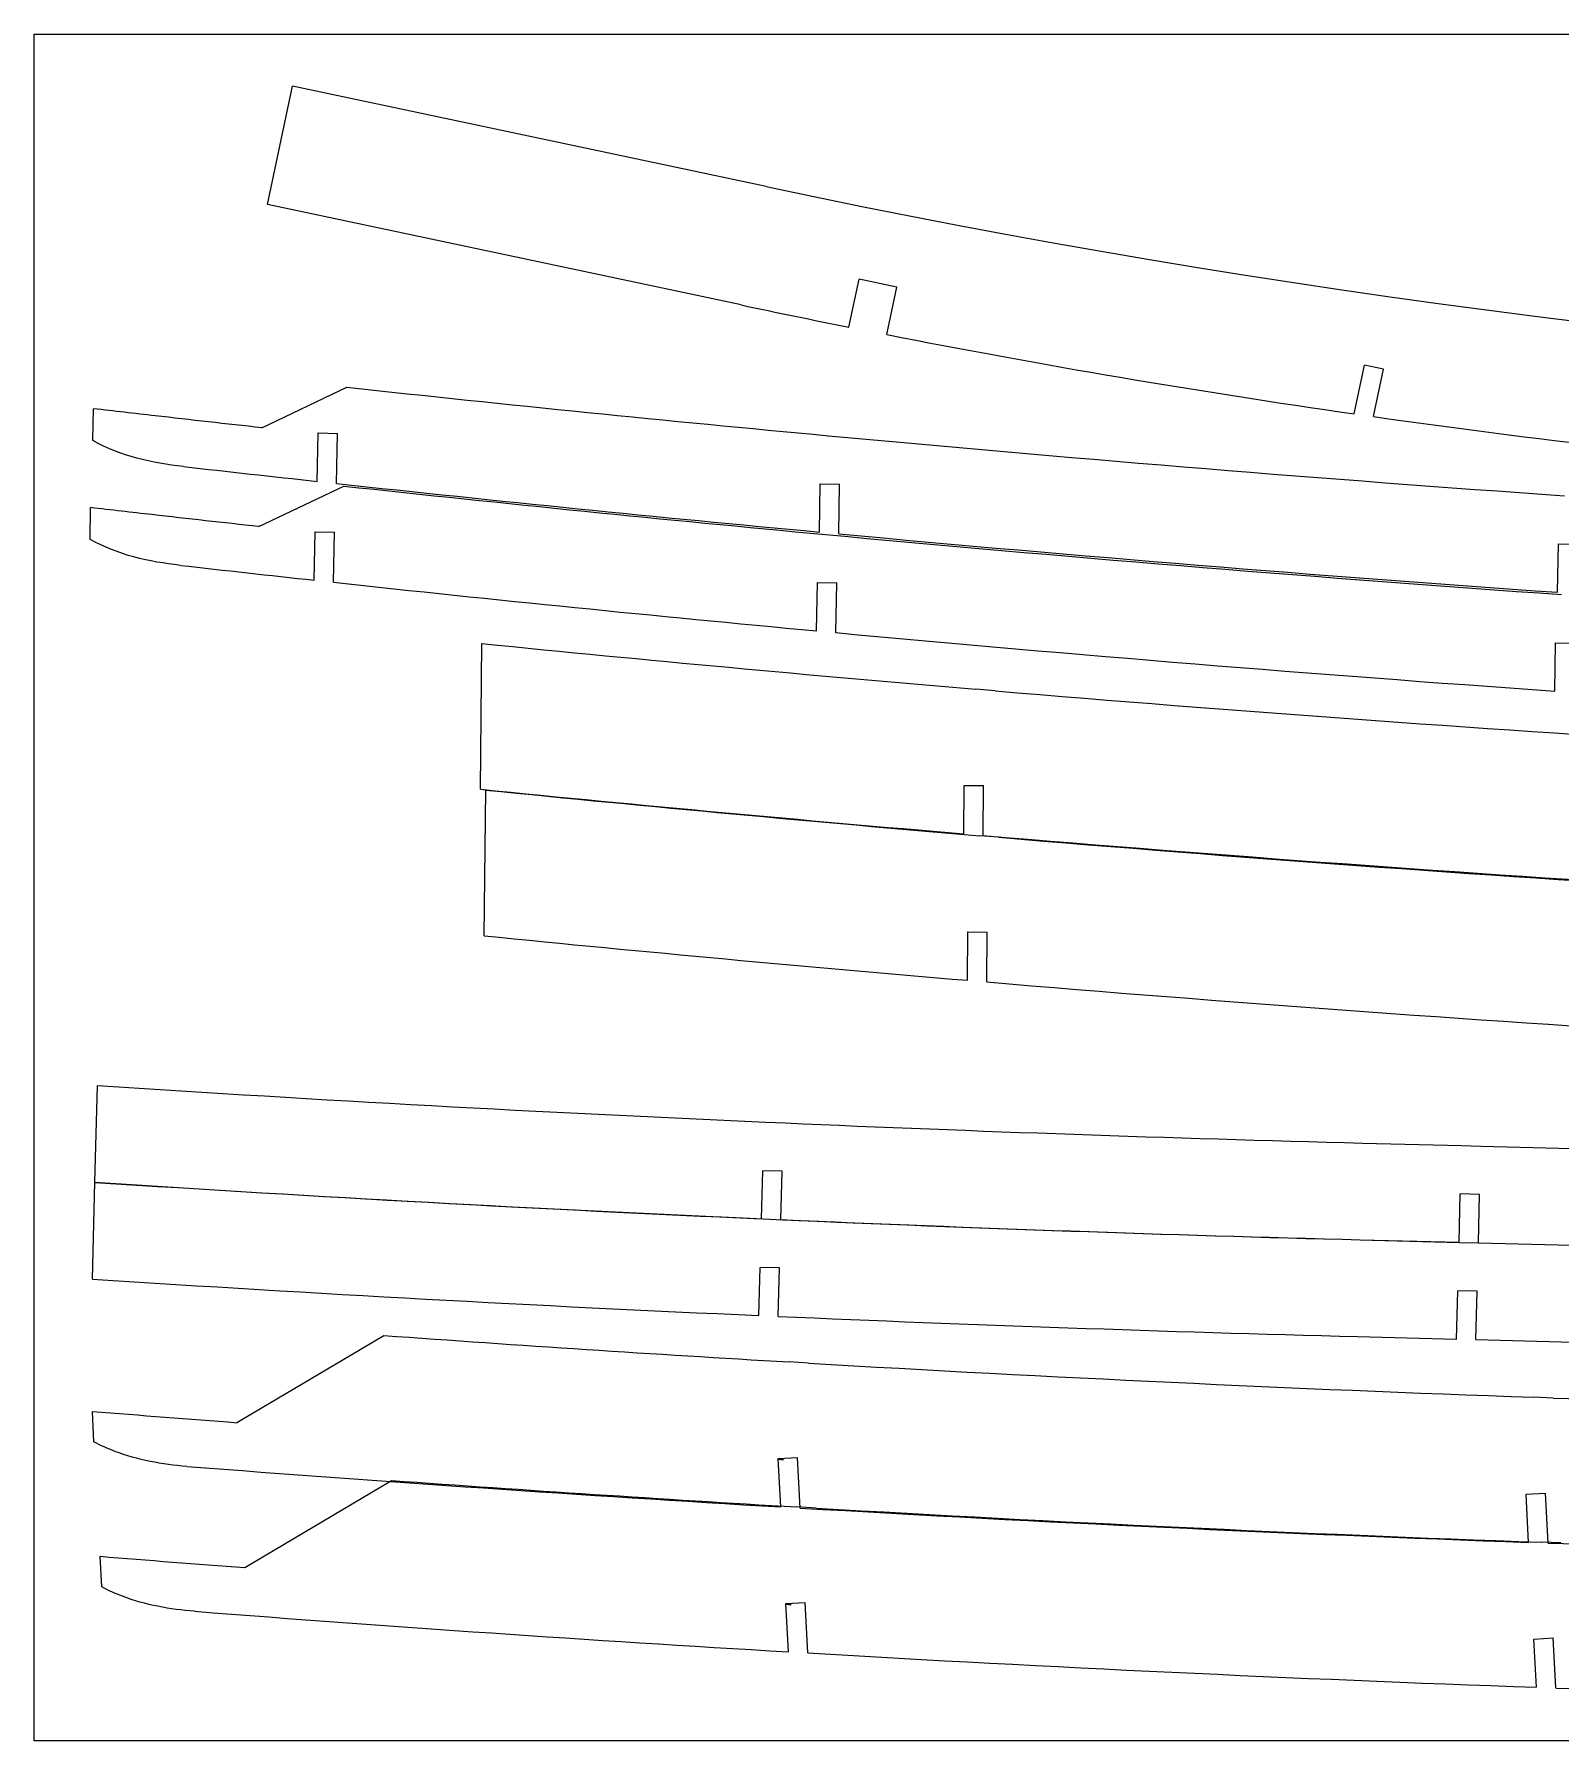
# Model space of a CAD drawing. Header units: millimetres. Extents: x -595 to -457, y 182 to 522.
# Drawn here: x -591.42 to -559.86, y 182.35 to 217.62 of the extents above; entities that cross this region are included whole.
import ezdxf

# ---------------------------------------------------------------- set-up
doc = ezdxf.new("R2010")
doc.units = ezdxf.units.MM
doc.header["$MEASUREMENT"] = 0
doc.layers.add('pic', color=7, linetype='Continuous')

msp = doc.modelspace()

# ---------------------------------------------------------------- linework, layer by layer
for p, q in [((-586.598, 214.1), (-586.08, 216.545)), ((-573.59, 212.39), (-574.372, 212.556)), ((-573.797, 211.412), (-573.59, 212.39)), ((-563.53, 210.695), (-563.921, 210.778)), ((-563.737, 209.717), (-563.53, 210.695)), ((-586.719, 209.486), (-584.96, 210.324)), ((-585.574, 208.379), (-585.555, 209.379)), ((-585.555, 209.379), (-585.155, 209.371)), ((-575.007, 209.323), (-574.609, 209.286)), ((-586.779, 207.444), (-585.02, 208.282)), ((-575.192, 207.331), (-575.173, 208.331)), ((-575.173, 208.331), (-574.773, 208.323)), ((-585.634, 206.337), (-585.615, 207.336)), ((-585.615, 207.336), (-585.215, 207.329)), ((-575.067, 207.28), (-574.669, 207.244)), ((-559.932, 206.087), (-559.913, 207.087)), ((-559.913, 207.087), (-559.113, 207.071)), ((-575.252, 205.289), (-575.233, 206.289)), ((-575.233, 206.289), (-574.833, 206.281)), ((-559.992, 204.045), (-559.973, 205.045)), ((-559.973, 205.045), (-559.173, 205.029)), ((-571.558, 204.05), (-571.956, 204.084)), ((-572.209, 201.095), (-572.198, 202.095)), ((-572.198, 202.095), (-571.798, 202.09)), ((-571.481, 201.022), (-571.879, 201.056)), ((-572.132, 198.067), (-572.121, 199.067)), ((-572.121, 199.067), (-571.721, 199.062)), ((-576.301, 195.137), (-575.902, 195.119)), ((-561.919, 194.652), (-561.519, 194.641)), ((-575.964, 194.121), (-576.364, 194.131)), ((-575.99, 193.121), (-575.964, 194.121)), ((-561.544, 193.642), (-561.944, 193.652)), ((-576.352, 193.137), (-575.954, 193.119)), ((-561.97, 192.651), (-561.57, 192.641)), ((-576.015, 192.121), (-576.415, 192.131)), ((-576.041, 191.121), (-576.015, 192.121)), ((-561.596, 191.641), (-561.996, 191.652)), ((-587.231, 188.924), (-584.193, 190.725)), ((-575.415, 190.154), (-575.815, 190.178)), ((-560.024, 189.433), (-560.424, 189.448)), ((-576.045, 188.181), (-575.646, 188.203)), ((-575.992, 187.183), (-576.045, 188.181)), ((-587.071, 185.928), (-584.034, 187.729)), ((-560.584, 187.448), (-560.185, 187.469)), ((-560.531, 186.45), (-560.584, 187.448)), ((-575.256, 187.158), (-575.656, 187.182)), ((-559.864, 186.438), (-560.264, 186.452)), ((-575.886, 185.186), (-575.486, 185.207)), ((-575.832, 184.187), (-575.886, 185.186)), ((-560.425, 184.452), (-560.025, 184.474)), ((-560.371, 183.454), (-560.425, 184.452))]:
    msp.add_line(p, q)
at = {"color": 7, "linetype": 'Continuous', "lineweight": 25}
for p, q in [((-576.292, 214.471), (-586.08, 216.545)), ((-576.81, 212.025), (-586.598, 214.1)), ((-574.582, 211.567), (-574.372, 212.556)), ((-564.134, 209.774), (-563.921, 210.778)), ((-590.209, 209.223), (-590.197, 209.88)), ((-585.175, 208.336), (-585.155, 209.371)), ((-574.793, 207.294), (-574.773, 208.323)), ((-590.269, 207.181), (-590.257, 207.838)), ((-585.235, 206.293), (-585.215, 207.329)), ((-574.853, 205.252), (-574.833, 206.281)), ((-582.2, 202.016), (-582.167, 205.027)), ((-582.123, 198.988), (-582.09, 201.999)), ((-571.809, 201.061), (-571.798, 202.09)), ((-571.733, 198.033), (-571.721, 199.062)), ((-590.167, 193.892), (-590.115, 195.892)), ((-563.962, 194.704), (-561.919, 194.652)), ((-561.519, 194.641), (-547.523, 194.28)), ((-576.389, 193.139), (-576.364, 194.131)), ((-590.219, 191.891), (-590.167, 193.892)), ((-561.97, 192.652), (-561.944, 193.652)), ((-561.57, 192.642), (-561.544, 193.642)), ((-564.014, 192.705), (-561.97, 192.652)), ((-564.014, 192.704), (-561.97, 192.651)), ((-561.57, 192.642), (-547.575, 192.281)), ((-561.57, 192.641), (-547.575, 192.28)), ((-576.441, 191.139), (-576.415, 192.131)), ((-562.022, 190.652), (-561.996, 191.652)), ((-561.622, 190.642), (-561.596, 191.641)), ((-564.066, 190.705), (-562.022, 190.652)), ((-561.622, 190.642), (-547.627, 190.28)), ((-590.188, 188.53), (-590.221, 189.158)), ((-575.59, 187.159), (-575.646, 188.203)), ((-560.13, 186.435), (-560.185, 187.469)), ((-590.028, 185.534), (-590.062, 186.162)), ((-575.43, 184.164), (-575.486, 185.207)), ((-559.97, 183.44), (-560.025, 184.474))]:
    msp.add_line(p, q, dxfattribs=at)
for centre, radius, start, end in [((-536.396, 402.732), 192.442, 258.03496, 277.21203), ((-536.396, 402.732), 194.942, 258.03496, 258.70351), ((-536.396, 402.732), 194.942, 258.93866, 261.81952), ((-513.085, 874.845), 668.397, 263.826881, 264.684357), ((-536.396, 402.732), 194.942, 261.93735, 264.8898), ((-513.085, 874.845), 668.397, 264.718635, 265.992934), ((-513.085, 874.845), 670.397, 263.554794, 263.792559), ((-513.085, 874.845), 670.397, 263.826881, 264.684357), ((-513.145, 872.803), 668.397, 263.826881, 264.684357), ((-513.085, 874.845), 670.397, 264.718635, 265.992934), ((-513.145, 872.803), 668.397, 264.718635, 265.992934), ((-513.145, 872.803), 670.397, 263.554794, 263.792559), ((-513.145, 872.803), 670.397, 263.826881, 264.684357), ((-515.67, 869.103), 667.397, 264.28181, 265.162144), ((-513.145, 872.803), 670.397, 264.718635, 265.992934), ((-515.67, 869.103), 667.397, 265.196423, 266.470721), ((-515.67, 869.103), 670.397, 264.304668, 265.162144), ((-515.594, 866.075), 667.397, 264.28181, 265.162144), ((-515.67, 869.103), 670.397, 265.196423, 266.470721), ((-515.594, 866.075), 667.397, 265.196423, 266.470721), ((-515.594, 866.075), 670.397, 264.304668, 265.162144), ((-515.594, 866.075), 670.397, 265.196423, 266.470721), ((-546.711, 862.878), 668.397, 266.276725, 267.462717), ((-546.711, 862.878), 668.397, 267.496908, 268.521052), ((-546.711, 862.878), 670.397, 266.283424, 267.462717), ((-546.763, 860.878), 668.397, 266.276725, 267.462717), ((-546.711, 862.878), 670.397, 267.496908, 268.521052), ((-546.763, 860.878), 668.397, 267.496908, 268.521052), ((-546.763, 860.878), 670.397, 266.283424, 267.462717), ((-546.763, 860.878), 670.397, 267.496908, 268.521052), ((-536.503, 856.416), 667.397, 265.902354, 266.623138), ((-536.503, 856.416), 667.397, 266.65754, 267.946033), ((-536.503, 856.416), 667.397, 267.980354, 268.837831), ((-536.503, 856.416), 669.417, 265.397305, 265.654077), ((-536.503, 856.416), 670.397, 265.571425, 266.623138), ((-536.503, 856.416), 669.417, 266.613687, 266.623138), ((-536.344, 853.42), 667.397, 265.902354, 266.623138), ((-536.503, 856.416), 670.397, 266.65754, 267.946033), ((-536.344, 853.42), 667.397, 266.65754, 267.946033), ((-536.503, 856.416), 670.397, 267.980354, 268.837831), ((-536.344, 853.42), 669.417, 265.397305, 265.654077), ((-536.344, 853.42), 670.397, 265.571425, 266.623138), ((-536.344, 853.42), 669.417, 266.613687, 266.623138), ((-536.344, 853.42), 670.397, 266.65754, 267.946033), ((-536.344, 853.42), 670.397, 267.980354, 268.837831)]:
    msp.add_arc(centre, radius, start, end, dxfattribs=at)
for points, knots in [([(-586.719, 209.486), (-587.455, 209.568), (-588.615, 209.698), (-589.773, 209.831), (-590.197, 209.88)], [0.72090957, 0.72090957, 0.72090957, 0.72090957, 0.74849692, 0.76444299, 0.76444299, 0.76444299, 0.76444299]), ([(-586.779, 207.444), (-587.515, 207.525), (-588.675, 207.655), (-589.833, 207.788), (-590.257, 207.838)], [0.72090957, 0.72090957, 0.72090957, 0.72090957, 0.74849692, 0.76444299, 0.76444299, 0.76444299, 0.76444299]), ([(-588.269, 188.02), (-588.775, 188.06), (-589.284, 188.153), (-589.759, 188.331), (-589.906, 188.387), (-590.051, 188.451), (-590.188, 188.53)], [0, 0, 0, 0, 0.0386487, 0.0386487, 0.0386487, 0.05055181, 0.05055181, 0.05055181, 0.05055181]), ([(-588.109, 185.025), (-588.615, 185.064), (-589.124, 185.157), (-589.599, 185.335), (-589.746, 185.391), (-589.891, 185.456), (-590.028, 185.534)], [0, 0, 0, 0, 0.0386487, 0.0386487, 0.0386487, 0.05055181, 0.05055181, 0.05055181, 0.05055181])]:
    msp.add_open_spline(points, degree=3, knots=knots, dxfattribs=at)
for points in [[(-588.339, 208.685), (-588.993, 208.759), (-589.628, 208.897), (-590.209, 209.223)], [(-588.399, 206.643), (-589.053, 206.717), (-589.688, 206.854), (-590.269, 207.181)]]:
    msp.add_open_spline(points, degree=3, dxfattribs=at)
at = {"layer": 'pic', "color": 1}
msp.add_lwpolyline([(-456.97, 182.347), (-591.424, 182.347), (-591.424, 217.623), (-456.97, 217.623)], dxfattribs=at)

doc.saveas('drawing.dxf')
